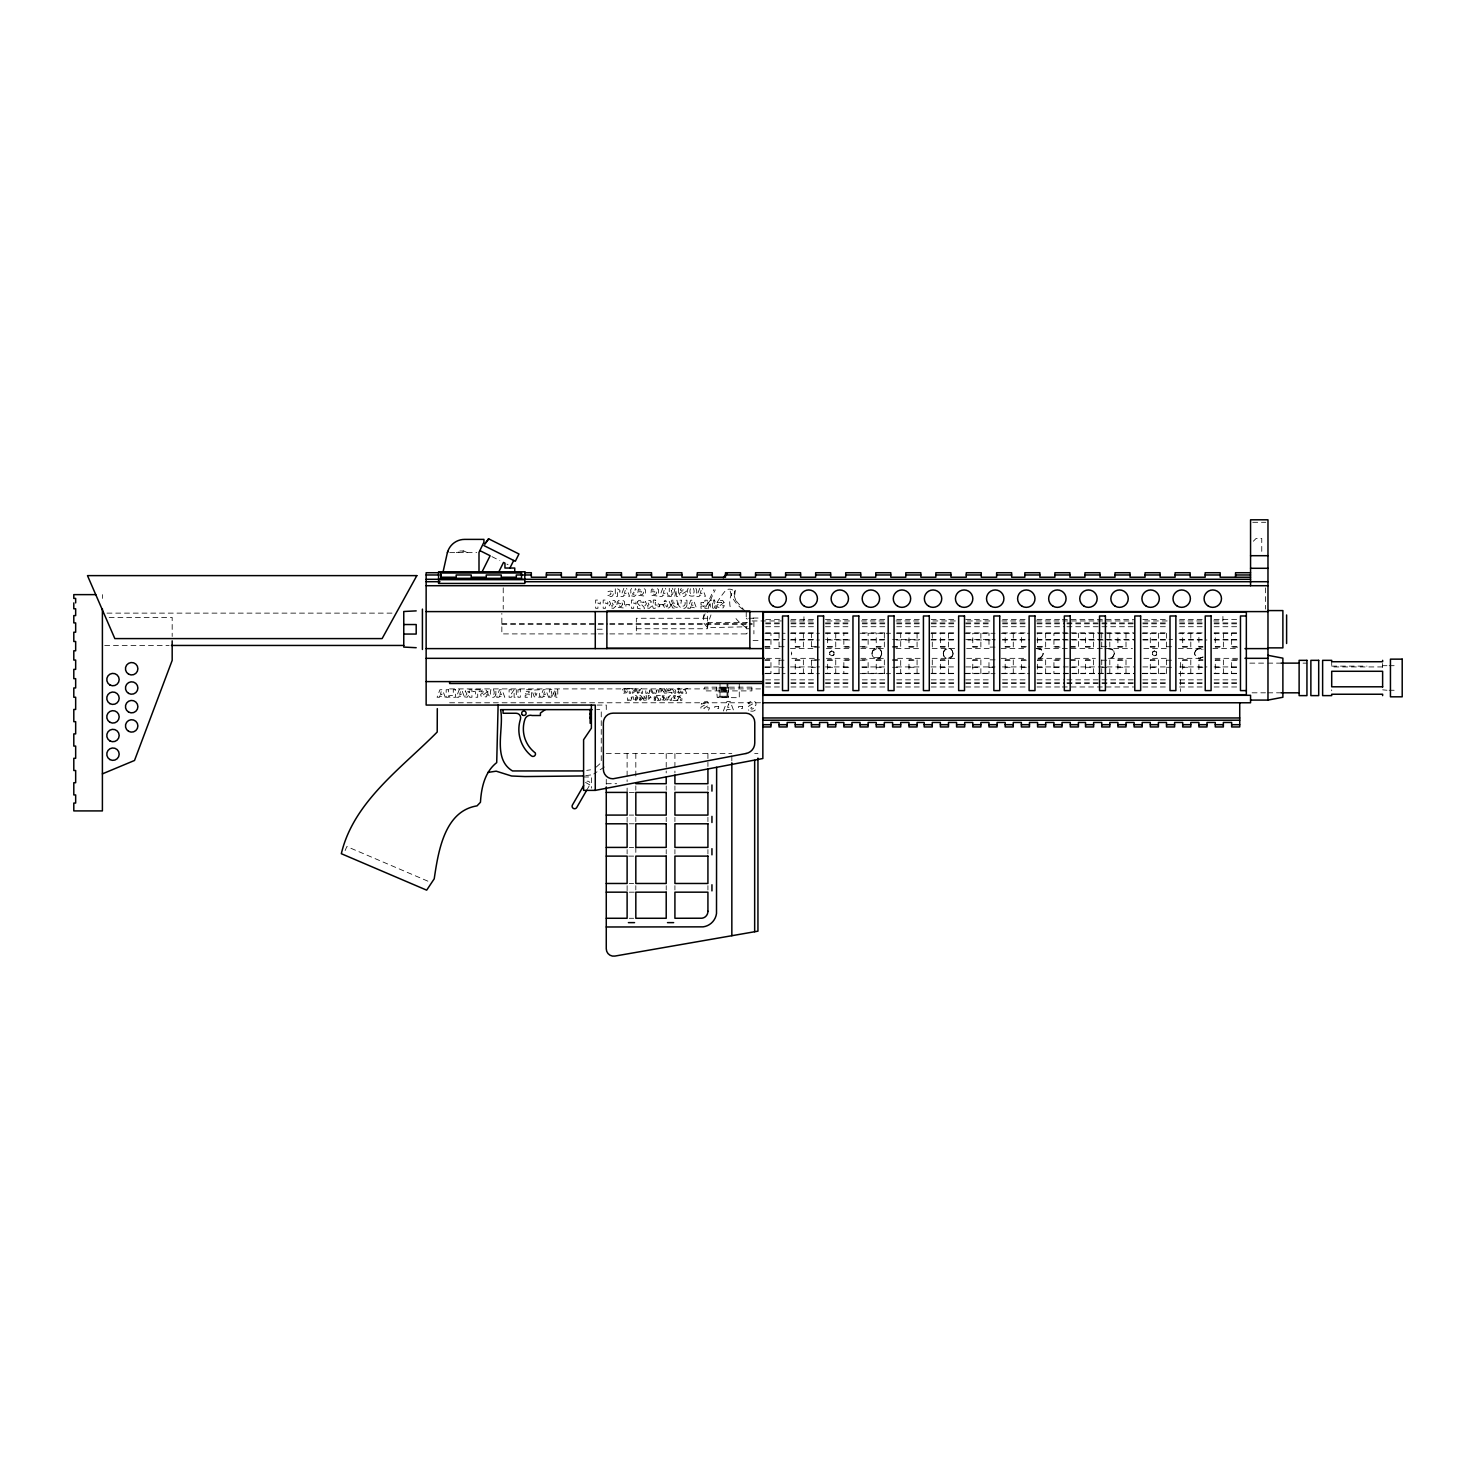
<?xml version="1.0" encoding="UTF-8"?>
<svg xmlns="http://www.w3.org/2000/svg" width="1476" height="1476" viewBox="0 0 1476 1476"><rect width="100%" height="100%" fill="white"/><g stroke="black" fill="none" stroke-linecap="round" stroke-linejoin="round"><path stroke-width="0.75" stroke-dasharray="5 3.75" d="M703.794 614.736L703.572 622.706L707.484 627.651L747.262 626.765M791.542 654.957L791.708 653.296M872.039 653.647L872.205 651.986M881.799 653.296L880.36 657.226M881.633 654.957L881.633 651.986M943.275 653.647C942.629 649.255 949.068 646.082 951.614 650.049M952.869 654.957L953.035 653.296M1042.96 654.957L1043.126 653.296M1114.362 653.296L1112.941 657.226L1108.218 658.536M1194.693 653.647L1194.859 651.986M734.79 590.935L734.199 594.016L735.435 589.404L734.458 597.005L734.052 595.492L736.192 601.599L735.546 600.252L744.55 610.584M675.085 588.297L673.812 593.204L672.558 588.297M703.166 617.964L705.122 613.795M726.487 711.008L726.967 709.421L730.325 709.421L730.786 711.008M705.989 606.747L713.941 589.533M623.85 588.297L620.806 596.378L623.425 596.378L623.831 595.031L629.606 596.378L626.58 588.297M662.742 588.297L659.698 596.378L662.318 596.378L662.724 595.031L668.499 596.378L665.455 588.297M699.735 588.297L696.69 596.378L699.31 596.378L699.716 595.031L705.491 596.378L702.447 588.297M723.388 711.008L726.985 701.432L730.214 701.432L733.812 711.008M872.205 652.337C872.685 647.023 881.154 647.023 881.633 652.337M943.441 652.337L945.71 649.255L950.599 649.255M952.869 654.606C952.334 659.901 944.05 659.92 943.441 654.606M1042.96 654.606L1040.691 658.038L1036.982 658.536M1114.196 654.606L1111.926 657.687L1108.218 658.185M1194.859 652.337L1196.132 649.698M345.126 850.563L346.842 846.541L428.022 881.227M586.618 790.38L589.791 784.881A2.491 2.491 0 0 0 587.005 781.228M872.685 651.1L876.91 648.573L881.135 651.1M881.135 655.824C879.179 660.897 871.375 658.444 872.039 653.296M952.389 655.824L948.145 658.37L944.695 656.875M1042.462 655.824L1039.51 658.185L1036.982 658.185M1195.339 651.1L1198.309 648.388L1203.032 649.698M708.517 710.233L709.587 707.834L706.764 707.668L705.085 709.292L703.775 708.295L709.015 705.085L707.521 701.635L702.355 701.949L701.211 704.126L705.454 703.056L706.432 704.015L700.989 707.133A3.044 3.044 0 0 0 701.414 709.587L702.023 710.27M1253.327 541.231L1256.094 538.463L1261.759 538.463L1261.759 554.404M639.071 588.703L637.927 590.437C640.861 588.463 646.248 591.655 642.097 594.699A2.62 2.62 0 0 1 640.879 594.625L639.994 593.444L641.673 593.444L641.673 591.765L637.817 591.765L637.817 595.215L644.145 596.009A3.284 3.284 0 0 0 645.27 595.013L645.492 590.031A3.469 3.469 0 0 0 644.403 588.832L643.905 588.537M652.244 588.703L651.1 590.437C654.034 588.463 659.421 591.655 655.252 594.699A2.62 2.62 0 0 1 654.034 594.625L653.167 593.444L654.846 593.444L654.846 591.765L650.99 591.765L650.99 595.215L657.3 596.009A3.284 3.284 0 0 0 658.444 595.013L658.665 590.031A3.469 3.469 0 0 0 657.558 588.832L657.06 588.537M746.229 633.96L747.262 633.075M467.394 552.633L463.796 550.991L456.232 552.633M596.175 767.151L601.249 762.538L601.249 709.642L596.673 709.642M604.348 767.003L593.776 773.941M1203.032 656.875L1199.582 658.37L1195.339 655.824M1203.032 657.226L1198.309 658.536L1194.859 654.606M631.617 588.481C629.274 590.529 632.318 591.876 630.086 593.813A2.694 2.694 0 0 0 630.898 595.732L634.329 596.452L636.765 594.238C634.994 596.027 629.865 593.887 634.145 592.872C629.569 587.928 638.591 591.692 635.215 588.463M829.752 652.374L831.874 651.1L833.977 652.374M833.977 654.551L831.874 655.824L829.752 654.551M1152.424 652.374L1154.527 651.1L1156.649 652.374M1156.649 654.551L1154.527 655.824L1152.424 654.551M681.285 588.481C676.617 593.5 691.451 585.861 679.68 593.112A2.565 2.565 0 0 0 680.03 595.179C685.122 599.533 689.532 591.378 682.668 594.865C680.694 592.688 690.565 591.876 685.178 588.463M879.345 657.687L874.475 657.687L872.205 654.606M1197.128 649.255L1200.837 648.739L1203.032 650.049M586.71 770.38L590.566 769.826M585.714 775.656L592.06 774.752M1036.982 648.388L1041.687 649.698L1043.126 653.647M1036.982 648.739L1040.691 649.255L1042.96 652.337M1108.218 648.388L1111.926 648.905L1114.196 652.337M1108.218 648.739L1112.941 650.049M1252.737 522.301L1265.799 522.301M459.829 550.991L463.796 550.991M449.682 552.633L476.748 552.633M106.992 613.13L392.265 613.13M109.15 617.466L172.175 617.466L172.175 636.488M753.055 618.038L760.896 618.038M707.484 618.26L636.322 618.26L636.322 633.905M746.229 611.95L746.229 618.26L753.904 618.26L753.904 633.905M765.657 619.606L779.457 619.606M790.97 619.606L816.265 619.606M825.453 619.606L850.766 619.606M862.261 619.606L885.249 619.606M896.762 619.606L919.751 619.606M931.245 619.606L956.559 619.606M965.747 619.606L991.042 619.606M1002.555 619.606L1025.543 619.606M1037.038 619.606L1060.045 619.606M1062.351 619.606L1133.642 619.606M1142.83 619.606L1168.143 619.606M1179.638 619.606L1202.626 619.606M1214.139 619.606L1237.128 619.606M752.17 620.953L781.431 620.953M790.435 620.953L815.453 620.953M826.966 620.953L849.991 620.953M861.486 620.953L884.511 620.953M896.024 620.953L921.356 620.953M932.85 620.953L955.876 620.953M967.389 620.953L990.414 620.953M1001.927 620.953L1024.934 620.953M1036.447 620.953L1133.144 620.953M1144.656 620.953L1167.664 620.953M1179.176 620.953L1202.202 620.953M1213.715 620.953L1222.921 620.953L1222.921 613.407M707.484 622.466L749.402 622.466M765.657 622.946L779.457 622.946M790.97 622.946L816.265 622.946M825.453 622.946L850.766 622.946M862.261 622.946L885.249 622.946M896.762 622.946L919.751 622.946M931.245 622.946L956.559 622.946M965.747 622.946L991.042 622.946M1002.555 622.946L1025.543 622.946M1037.038 622.946L1064.639 622.946M1066.945 622.946L1133.642 622.946M1142.83 622.946L1168.143 622.946M1179.638 622.946L1202.626 622.946M1214.139 622.946L1237.128 622.946M501.84 623.389L595.99 623.389M598.297 623.389L607.485 623.389M609.773 623.389L752.17 623.389M765.657 623.813L779.457 623.813M790.97 623.813L816.265 623.813M825.453 623.813L850.766 623.813M862.261 623.813L885.249 623.813M896.762 623.813L919.751 623.813M931.245 623.813L956.559 623.813M965.747 623.813L991.042 623.813M1002.555 623.813L1025.543 623.813M1037.038 623.813L1064.639 623.813M1066.945 623.813L1133.642 623.813M1142.83 623.813L1168.143 623.813M1179.638 623.813L1202.626 623.813M1214.139 623.813L1237.128 623.813M501.84 624.366L595.99 624.366M598.297 624.366L607.485 624.366M609.773 624.366L752.17 624.366M765.657 626.728L779.457 626.728M790.97 626.728L816.265 626.728M825.453 626.728L850.766 626.728M862.261 626.728L885.249 626.728M896.762 626.728L919.751 626.728M931.245 626.728L956.559 626.728M965.747 626.728L991.042 626.728M1002.555 626.728L1025.543 626.728M1037.038 626.728L1064.639 626.728M1066.945 626.728L1133.642 626.728M1142.83 626.728L1168.143 626.728M1179.638 626.728L1202.626 626.728M1214.139 626.728L1237.128 626.728M636.322 628.758L707.484 628.758L707.484 611.95M749.494 628.758L746.229 628.758L746.229 622.466M597.208 629.219L603.001 629.219M765.657 632.909L779.457 632.909M790.97 632.909L816.265 632.909M825.453 632.909L850.766 632.909M862.261 632.909L885.249 632.909M896.762 632.909L919.751 632.909M931.245 632.909L956.559 632.909M965.747 632.909L991.042 632.909M1002.555 632.909L1025.543 632.909M1037.038 632.909L1060.045 632.909M1062.351 632.909L1133.642 632.909M1142.83 632.909L1168.143 632.909M1179.638 632.909L1202.626 632.909M1214.139 632.909L1237.128 632.909M764.882 633.259L785.121 633.259M790.509 633.259L819.549 633.259M825.453 633.259L850.766 633.259M860.047 633.259L890.545 633.259M896.467 633.259L920.637 633.259M931.024 633.259L956.577 633.259M964.677 633.259L995.045 633.259M1001.115 633.259L1029.473 633.259M1037.001 633.259L1134.103 633.259M1142.203 633.259L1168.328 633.259M1178.641 633.259L1202.94 633.259M1214.139 633.259L1239.729 633.259M595.99 633.905L501.84 633.905L501.84 613.407M598.297 633.905L607.485 633.905M609.773 633.905L747.576 633.905M764.882 639.643L785.121 639.643M790.97 639.643L816.265 639.643M825.453 639.643L850.766 639.643M862.058 639.643L885.249 639.643M892.611 639.643L919.751 639.643M931.245 639.643L956.559 639.643M965.747 639.643L995.045 639.643M1002.555 639.643L1029.473 639.643M1037.038 639.643L1060.045 639.643M1062.351 639.643L1133.642 639.643M1142.83 639.643L1172.571 639.643M1179.638 639.643L1202.94 639.643M1214.139 639.643L1237.718 639.643M764.882 639.994L781.284 639.994M790.509 639.994L819.549 639.994M827.353 639.994L850.397 639.994M861.91 639.994L884.954 639.994M896.467 639.994L919.511 639.994M931.024 639.994L956.374 639.994M967.887 639.994L995.045 639.994M1002.444 639.994L1029.473 639.994M1037.001 639.994L1133.771 639.994M1142.977 639.994L1168.328 639.994M1179.841 639.994L1206.999 639.994M1214.397 639.994L1239.729 639.994M753.055 640.418L760.896 640.418M104.704 645.455L169.113 645.455M764.882 646.728L770.952 646.728M779.051 646.728L785.121 646.728M795.25 646.728L803.35 646.728M811.449 646.728L819.549 646.728M827.649 646.728L835.748 646.728M843.848 646.728L849.918 646.728M860.047 646.728L868.128 646.728M876.227 646.728L884.327 646.728M892.611 646.728L900.711 646.728M908.976 646.728L917.076 646.728M940.378 646.728L948.478 646.728M972.776 646.728L980.876 646.728M1005.174 646.728L1013.274 646.728M1021.374 646.728L1029.473 646.728M1037.573 646.728L1045.672 646.728M1053.938 646.728L1060.008 646.728M1070.303 646.728L1078.402 646.728M1085.524 646.728L1093.624 646.728M1101.723 646.728L1107.793 646.728M1117.904 646.728L1126.003 646.728M1150.302 646.728L1158.402 646.728M1166.501 646.728L1172.571 646.728M1182.7 646.728L1190.8 646.728M1198.899 646.728L1202.94 646.728M1215.265 646.728L1223.364 646.728M1231.648 646.728L1237.718 646.728M764.882 647.097L770.952 647.097L770.952 633.259M819.549 647.097L811.449 647.097L811.449 633.259M849.918 647.097L843.848 647.097L843.848 633.259M862.058 647.097L868.128 647.097L868.128 633.259M892.611 647.097L900.711 647.097L900.711 633.259M995.045 647.097L988.975 647.097L988.975 633.259M1025.414 647.097L1021.374 647.097L1021.374 633.259M1060.008 647.097L1053.938 647.097L1053.938 633.259M1070.303 647.097L1078.402 647.097L1078.402 633.259M1202.94 647.097L1198.899 647.097L1198.899 633.259M1237.718 647.097L1231.648 647.097L1231.648 633.259M765.158 648.61L781.228 648.61M790.416 648.61L815.656 648.61M826.357 648.61L851.652 648.61M860.859 648.61L886.154 648.61M896.024 648.61L921.282 648.61M932.168 648.61L955.71 648.61M966.669 648.61L990.156 648.61M1001.171 648.61L1026.89 648.61M1036.078 648.61L1102.664 648.61M1104.952 648.61L1132.516 648.61M1143.771 648.61L1166.944 648.61M1178.272 648.61L1203.678 648.61M1212.866 648.61L1238.124 648.61M766.561 658.333L780.361 658.333M791.856 658.333L814.863 658.333M826.357 658.333L851.652 658.333M860.859 658.333L886.154 658.333M897.666 658.333L920.655 658.333M932.168 658.333L955.157 658.333M966.669 658.333L989.658 658.333M1001.171 658.333L1026.466 658.333M1037.96 658.333L1072.462 658.333M1074.768 658.333L1095.469 658.333M1109.269 658.333L1132.258 658.333M1143.771 658.333L1166.76 658.333M1178.272 658.333L1203.567 658.333M1215.062 658.333L1238.069 658.333M764.882 659.846L770.952 659.846L770.952 673.665M819.549 659.846L811.449 659.846L811.449 673.665M849.918 659.846L843.848 659.846L843.848 673.665M862.058 659.846L868.128 659.846L868.128 673.665M892.611 659.846L900.711 659.846L900.711 673.665M995.045 659.846L988.975 659.846L988.975 673.665M1025.414 659.846L1021.374 659.846L1021.374 673.665M1060.008 659.846L1053.938 659.846L1053.938 673.665M1070.303 659.846L1078.402 659.846L1078.402 673.665M1202.94 659.846L1198.899 659.846L1198.899 673.665M1237.718 659.846L1231.648 659.846L1231.648 673.665M764.882 660.196L770.952 660.196M779.051 660.196L785.121 660.196M795.25 660.196L803.35 660.196M811.449 660.196L819.549 660.196M827.649 660.196L835.748 660.196M843.848 660.196L849.918 660.196M860.047 660.196L868.128 660.196M876.227 660.196L884.327 660.196M892.611 660.196L900.711 660.196M908.976 660.196L917.076 660.196M940.378 660.196L948.478 660.196M972.776 660.196L980.876 660.196M1005.174 660.196L1013.274 660.196M1021.374 660.196L1029.473 660.196M1037.573 660.196L1045.672 660.196M1053.938 660.196L1060.008 660.196M1070.303 660.196L1078.402 660.196M1085.524 660.196L1093.624 660.196M1101.723 660.196L1107.793 660.196M1117.904 660.196L1126.003 660.196M1150.302 660.196L1158.402 660.196M1166.501 660.196L1172.571 660.196M1182.7 660.196L1190.8 660.196M1198.899 660.196L1202.94 660.196M1215.265 660.196L1223.364 660.196M1231.648 660.196L1237.718 660.196M1249.821 663.13L1265.504 663.13M1267.755 663.13L1281.186 663.13M1303.031 663.13L1306.943 663.13M1382.625 665.694L1386.979 665.694M1389.137 665.694L1397.846 665.694M1331.703 666.119L1366.96 666.119M764.882 666.931L781.284 666.931M790.509 666.931L819.549 666.931M825.453 666.931L850.766 666.931M861.91 666.931L885.249 666.931M896.467 666.931L919.751 666.931M931.024 666.931L956.559 666.931M965.747 666.931L995.045 666.931M1002.444 666.931L1029.473 666.931M1037.001 666.931L1133.771 666.931M1142.83 666.931L1168.328 666.931M1179.638 666.931L1206.999 666.931M1214.139 666.931L1239.729 666.931M1382.625 666.931L1331.703 666.931L1331.703 661.728M764.882 667.281L770.952 667.281M779.051 667.281L785.121 667.281M795.25 667.281L803.35 667.281M811.449 667.281L815.49 667.281M827.649 667.281L835.748 667.281M843.848 667.281L849.918 667.281M862.058 667.281L868.128 667.281M876.227 667.281L884.327 667.281M892.611 667.281L900.711 667.281M908.976 667.281L917.076 667.281M940.378 667.281L948.478 667.281M972.776 667.281L980.876 667.281M988.975 667.281L995.045 667.281M1005.174 667.281L1013.274 667.281M1021.374 667.281L1029.473 667.281M1037.573 667.281L1045.672 667.281M1053.938 667.281L1060.008 667.281M1070.303 667.281L1078.402 667.281M1085.524 667.281L1093.624 667.281M1101.723 667.281L1107.793 667.281M1117.904 667.281L1126.003 667.281M1150.302 667.281L1158.402 667.281M1166.501 667.281L1172.571 667.281M1182.7 667.281L1190.8 667.281M1198.899 667.281L1202.94 667.281M1215.265 667.281L1223.364 667.281M1231.648 667.281L1237.718 667.281M765.657 673.314L779.457 673.314M790.97 673.314L816.265 673.314M825.453 673.314L850.766 673.314M862.261 673.314L885.249 673.314M896.762 673.314L919.751 673.314M931.245 673.314L956.559 673.314M965.747 673.314L991.042 673.314M1002.555 673.314L1025.543 673.314M1037.038 673.314L1133.642 673.314M1142.83 673.314L1168.143 673.314M1179.638 673.314L1202.626 673.314M1214.139 673.314L1237.128 673.314M764.882 673.665L785.121 673.665M790.509 673.665L819.549 673.665M825.453 673.665L850.766 673.665M860.047 673.665L890.545 673.665M896.467 673.665L920.637 673.665M931.024 673.665L956.577 673.665M964.677 673.665L995.045 673.665M1001.115 673.665L1029.473 673.665M1037.001 673.665L1134.103 673.665M1142.203 673.665L1168.328 673.665M1178.641 673.665L1202.94 673.665M1214.139 673.665L1239.729 673.665M765.657 679.846L779.457 679.846M790.97 679.846L816.265 679.846M825.453 679.846L850.766 679.846M862.261 679.846L885.249 679.846M896.762 679.846L919.751 679.846M931.245 679.846L956.559 679.846M965.747 679.846L991.042 679.846M1002.555 679.846L1025.543 679.846M1037.038 679.846L1064.639 679.846M1066.945 679.846L1133.642 679.846M1142.83 679.846L1168.143 679.846M1179.638 679.846L1202.626 679.846M1214.139 679.846L1237.128 679.846M765.657 682.779L779.457 682.779M790.97 682.779L816.265 682.779M825.453 682.779L850.766 682.779M862.261 682.779L885.249 682.779M896.762 682.779L919.751 682.779M931.245 682.779L956.559 682.779M965.747 682.779L991.042 682.779M1002.555 682.779L1025.543 682.779M1037.038 682.779L1064.639 682.779M1066.945 682.779L1133.642 682.779M1142.83 682.779L1168.143 682.779M1179.638 682.779L1202.626 682.779M1214.139 682.779L1237.128 682.779M765.657 683.628L779.457 683.628M790.97 683.628L816.265 683.628M825.453 683.628L850.766 683.628M862.261 683.628L885.249 683.628M896.762 683.628L919.751 683.628M931.245 683.628L956.559 683.628M965.747 683.628L991.042 683.628M1002.555 683.628L1025.543 683.628M1037.038 683.628L1064.639 683.628M1066.945 683.628L1133.642 683.628M1142.83 683.628L1168.143 683.628M1179.638 683.628L1202.626 683.628M1214.139 683.628L1237.128 683.628M765.657 686.967L779.457 686.967M790.97 686.967L816.265 686.967M825.453 686.967L850.766 686.967M862.261 686.967L885.249 686.967M896.762 686.967L919.751 686.967M931.245 686.967L956.559 686.967M965.747 686.967L991.042 686.967M1002.555 686.967L1025.543 686.967M1037.038 686.967L1060.045 686.967M1062.351 686.967L1133.642 686.967M1142.83 686.967L1168.143 686.967M1179.638 686.967L1202.626 686.967M1214.139 686.967L1237.128 686.967M449.608 688.905L760.546 688.905M1386.979 690.251L1382.625 689.845M1389.137 690.251L1397.846 690.251M1252.072 692.816L1265.504 692.816M1267.755 692.816L1281.186 692.816M449.608 702.779L760.546 702.779M597.06 705.067L606.267 705.067L606.267 711.801M606.267 753.553L731.838 753.553M754.66 753.553L757.944 753.553M583.592 776.985L591.544 776.985L591.544 788.147M606.267 783.701L616.691 783.701M629.293 792.409L635.824 792.409L635.824 785.878M629.293 815.084L633.647 815.084M629.293 823.793L635.824 823.793M629.293 847.409L633.647 847.409M633.647 856.117L627.115 856.117L627.115 849.586M629.293 883.478L633.647 883.478M629.293 892.168L635.824 892.168L635.824 885.637M629.293 918.275L633.647 918.275M750.675 711.063C757.151 712.41 757.077 705.067 751.893 709.292C747.686 706.986 756.727 707.391 756.026 704.07C755.638 697.318 742.76 704.79 750.989 703.72C756.653 702.76 748.756 705.233 747.797 707.133A3.044 3.044 0 0 0 748.221 709.587L748.83 710.27M491.895 556.618L499.829 560.585M506.895 564.109L508.058 564.699M585.492 782.391L589.791 784.881M746.229 618.26L747.262 619.127M617.577 588.85L619.92 590.326L619.92 592.153L617.558 590.99L617.558 596.378L615.289 596.378L615.289 588.149M951.614 649.698L952.869 652.337M1113.716 650.75L1114.362 653.647M952.389 650.75L953.035 653.647M943.92 656.174L943.275 653.296M1194.693 653.296L1194.859 654.957M791.542 651.986L791.708 653.647M1382.625 663.462L1382.625 667.337M1331.703 689.845L1331.703 690.805M1265.486 587.835L1265.486 609.108M1223.364 633.259L1223.364 647.097L1215.265 647.097L1215.265 633.259M1223.364 673.665L1223.364 659.846L1215.265 659.846L1215.265 673.665M1190.8 633.259L1190.8 647.097L1182.7 647.097L1182.7 633.259M1190.8 673.665L1190.8 659.846L1182.7 659.846L1182.7 673.665M1180.449 662.429L1180.449 691.432M1166.501 633.259L1166.501 647.097M1166.501 659.846L1166.501 673.665M1158.402 633.259L1158.402 647.097L1150.302 647.097L1150.302 633.259M1158.402 673.665L1158.402 659.846L1150.302 659.846L1150.302 673.665M1126.003 633.259L1126.003 647.097L1117.904 647.097L1117.904 633.259M1126.003 673.665L1126.003 659.846L1117.904 659.846L1117.904 673.665M1109.804 633.259L1109.804 647.097M1109.804 659.846L1109.804 673.665M1101.723 633.259L1101.723 647.097M1101.723 659.846L1101.723 673.665M1093.624 633.259L1093.624 647.097L1085.524 647.097L1085.524 633.259M1093.624 673.665L1093.624 659.846L1085.524 659.846L1085.524 673.665M1045.672 633.259L1045.672 647.097L1037.573 647.097L1037.573 633.259M1045.672 673.665L1045.672 659.846L1037.573 659.846L1037.573 673.665M1013.274 633.259L1013.274 647.097L1005.174 647.097L1005.174 633.259M1013.274 673.665L1013.274 659.846L1005.174 659.846L1005.174 673.665M980.876 633.259L980.876 647.097L972.776 647.097L972.776 633.259M980.876 673.665L980.876 659.846L972.776 659.846L972.776 673.665M948.478 633.259L948.478 647.097L940.378 647.097L940.378 633.259M948.478 673.665L948.478 659.846L940.378 659.846L940.378 673.665M932.279 633.259L932.279 647.097M932.279 659.846L932.279 673.665M917.076 633.259L917.076 647.097L908.976 647.097L908.976 633.259M917.076 673.665L917.076 659.846L908.976 659.846L908.976 673.665M884.327 633.259L884.327 647.097L876.227 647.097L876.227 633.259M884.327 673.665L884.327 659.846L876.227 659.846L876.227 673.665M835.748 633.259L835.748 647.097L827.649 647.097L827.649 633.259M835.748 673.665L835.748 659.846L827.649 659.846L827.649 673.665M803.94 616.747L803.94 620.953M803.35 633.259L803.35 647.097L795.25 647.097L795.25 633.259M803.35 673.665L803.35 659.846L795.25 659.846L795.25 673.665M779.051 633.259L779.051 647.097M779.051 659.846L779.051 673.665M739.273 683.203L739.273 697.705L717.281 697.558L716.266 687.207M731.838 755.86L731.838 762.778M728.59 687.355L728.59 697.705M727.908 683.203L727.908 697.705M727.041 683.203L727.041 697.705M726.155 687.355L726.155 697.705M725.288 687.355L725.288 697.705M724.402 687.355L724.402 697.705M723.517 687.355L723.517 697.705M722.65 687.355L722.65 697.705M721.764 687.355L721.764 697.705M720.878 687.355L720.878 697.705M720.011 683.203L720.011 697.705M719.126 687.355L719.126 697.705M707.926 753.553L707.926 766.468M707.926 785.878L707.926 790.232M707.926 817.261L707.926 821.615M707.926 849.586L707.926 853.94M707.926 885.637L707.926 889.991M695.897 588.297C700.786 598.795 683.277 598.776 688.148 588.297M693.406 588.297C696.764 596.212 687.281 596.212 690.639 588.297M678.37 588.297L678.37 596.378L676.322 596.378L676.322 590.215L674.753 596.378L672.908 596.378L671.322 590.215L671.322 596.378L669.274 596.378L669.274 588.297M674.919 753.553L674.919 772.926M674.919 785.878L674.919 790.232M674.919 817.261L674.919 821.615M674.919 849.586L674.919 853.94M674.919 885.637L674.919 889.991M666.211 753.553L666.211 772.926M666.211 785.878L666.211 790.232M666.211 817.261L666.211 821.615M666.211 849.586L666.211 853.94M666.211 885.637L666.211 889.991M635.824 753.553L635.824 779.383M635.824 817.261L635.824 821.615M635.824 847.409L635.824 853.94M627.115 753.553L627.115 781.542M627.115 788.055L627.115 792.409M627.115 817.261L627.115 823.793M627.115 885.637L627.115 892.168M606.267 779.383L606.267 784.273M503.224 587.835L503.224 609.108M102.397 594.625L102.397 598.426M746.229 627.651A75.276 40.184 0 0 1 734.255 616.267M730.14 606.691A75.276 40.184 0 0 1 733.203 590.474A4.151 2.214 0 0 0 729.421 589.164A4.151 2.214 0 0 0 725.639 590.474A220.791 117.84 0 0 0 713.701 608.665M707.484 627.651A220.791 117.84 0 0 1 710.971 614.938M708.111 608.758A220.791 117.84 0 0 1 715.288 589.865M742.594 609.311A75.276 40.184 0 0 1 730.14 590.99M535.087 692.964C536.305 700.528 538.389 687.484 535.087 692.964M637.909 697.927C633.647 706.395 633.61 689.495 637.909 697.927M642.374 697.927C638.112 706.395 638.075 689.495 642.374 697.927M622.651 604.219L621.193 606.618A2.62 2.62 0 0 1 619.975 606.544L619.108 605.363L620.787 605.363L620.787 603.684L616.931 603.684L616.931 607.134L623.241 607.946A3.284 3.284 0 0 0 624.385 606.931L624.606 601.95A3.469 3.469 0 0 0 623.499 600.75L618.795 600.308L617.023 602.356L621.599 601.987L622.651 604.219M625.769 690.897C623.61 695.454 623.61 686.322 625.769 690.897M627.245 690.897L627.171 691.654A2.214 2.214 0 0 1 626.544 692.779L623.665 693.203A2.066 2.066 0 0 1 623.13 692.908A2.03 2.03 0 0 1 622.448 691.949C620.713 688.259 627.448 686.912 627.245 690.897M635.363 697.17C635.381 703.443 637.853 694.44 635.363 697.17M639.828 697.17C639.828 703.406 642.355 694.476 639.828 697.17M664.624 697.927L663.278 699.366L663.517 697.613L661.23 697.613L661.23 699.661L664.698 700.27A1.956 1.956 0 0 0 665.658 699.532L665.787 696.58A2.066 2.066 0 0 0 665.141 695.879C659.551 695.786 663.075 695.786 664.624 697.927M627.448 697.834L627.429 700.344L628.758 700.344L629.182 697.834L629.698 700.344L631.027 700.344L631.451 697.834L631.986 700.344L633.315 700.344L633.315 696.875L627.448 697.834M645.787 690.768L645.768 693.277L647.097 693.277L647.521 690.768L648.056 693.277L649.385 693.277L649.809 690.768L650.326 693.277L651.654 693.277L651.654 689.809L645.787 690.768M652.484 690.768L652.466 693.277L653.794 693.277L654.219 690.768L654.735 693.277L656.064 693.277L656.488 690.768L657.005 693.277L658.351 693.277L658.351 689.809L652.484 690.768M532.762 692.724L534.257 696.838L539.644 697.262L539.644 689.735L534.533 690.012L532.762 692.724M613.296 593.832L612.78 595.566A2.509 2.509 0 0 1 611.433 596.47L608.518 596.378A2.472 2.472 0 0 1 607.263 595.179C608.389 596.618 613.942 592.688 609.219 592.798C603.37 592.559 614.09 588.518 613.296 593.832M670.362 604.293C671.654 610.344 660.713 608.905 664.458 603.666C669.993 603.02 667.041 601.212 664.108 601.433A2.362 2.362 0 0 1 665.362 600.289L668.942 600.64L670.362 604.293M680.768 690.916C680.934 696.395 673.443 690.473 678.942 690.196C676.395 689.218 678.942 685.768 680.768 690.916M642.927 698.332L643.794 700.196L646.248 700.067L646.875 699.107L644.237 698.775L646.709 698.13L646.285 695.565L643.13 695.565L645.381 697.336L642.927 698.332M663.499 691.285L664.366 693.13L666.82 693L667.466 692.041L664.809 691.709L667.281 691.063L666.857 688.499L663.702 688.499L665.953 690.27L663.499 691.285M671.322 604.902L672.779 608.057L676.488 608.094A2.675 2.675 0 0 0 677.595 607.153C675.75 608.26 669.55 603.629 677.705 604.551L677.004 600.215L671.672 600.215L671.672 602.005L675.27 602.005L675.473 603.223L672.908 603.038L671.322 604.902M495.881 694.218C494.977 700.952 484.552 695.731 488.667 689.735L490.991 689.735C487.873 697.115 496.692 697.115 493.556 689.735L495.881 689.735L495.881 694.218M686.949 605.031C685.971 612.263 674.753 606.636 679.2 600.215L681.691 600.215C678.333 608.149 687.798 608.13 684.458 600.215L686.949 600.215L686.949 605.031M487.265 691.801L482.966 695.141L487.541 694.772L486.268 696.967L481.121 696.137A2.398 2.398 0 0 1 480.789 694.218L485.069 691.764L480.955 691.857L482.283 689.919L485.918 689.901L487.265 691.801M724.07 602.448L719.476 606.009L724.384 605.621L723 607.983L717.484 607.097A2.565 2.565 0 0 1 717.133 605.031L721.727 602.393L717.318 602.485L718.738 600.4L722.631 600.4L724.07 602.448M609.643 601.728L610.75 603.832L609.201 605.732A2.694 2.694 0 0 0 610.012 607.651L613.444 608.37L615.861 606.156C614.108 607.964 608.979 605.806 613.26 604.809L611.876 601.95L615.75 602.171L614.736 600.621L611.23 600.215L609.643 601.728M645.399 601.728L646.506 603.832L644.938 605.732A2.694 2.694 0 0 0 645.768 607.651L649.2 608.37L651.617 606.156C649.864 607.964 644.735 605.806 649.016 604.809L647.632 601.95L651.506 602.171L650.492 600.621L646.986 600.215L645.399 601.728M665.916 605.086C666.377 610.455 669.735 602.226 665.916 605.086M678.13 691.377L679.181 692.318L678.13 691.377M465.217 691.155L466.951 693.941L464.534 697.262L461.711 689.735L459.184 689.735L456.342 697.262L458.778 697.262L459.165 696.026L467.154 697.262L469.386 694.2L469.589 697.262L471.933 697.262L471.933 689.735L466.398 689.919L465.217 691.155M677.613 696.469L678.72 698.24L677.17 700.344L675.381 695.565L673.776 695.565L671.967 700.344L678.849 700.344L680.27 698.406L680.399 700.344L681.875 700.344L681.875 695.565L677.613 696.469M637.614 601.765C636.562 605.086 644.846 607.3 637.447 606.47L637.447 608.296C655.768 612.54 630.492 598.702 644.034 602.651L643.831 601.802A2.251 2.251 0 0 0 642.54 600.363L638.923 600.345L637.614 601.765M672.521 689.421L674.514 692.189L672.429 692.189L672.429 693.277C679.993 695.547 672.558 684.44 672.521 689.421M467.523 691.69L469.589 692.779L469.589 691.248L467.523 691.69M679.089 696.801L680.399 697.502L679.2 696.654M555.88 691.524L554.423 697.262L552.707 697.262L551.231 691.524L551.231 697.262L549.33 697.262L549.33 689.735L552.375 689.735L553.555 694.31L554.736 689.735L557.78 689.735L557.78 697.262L555.88 697.262L555.88 691.524M439.885 696.026L439.516 697.262L437.081 697.262L439.903 689.735L442.431 689.735L445.272 697.262L439.885 696.026M499.441 696.026L499.054 697.262L496.619 697.262L499.46 689.735L501.988 689.735L504.81 697.262L499.441 696.026M543.223 696.026L542.854 697.262L540.419 697.262L543.242 689.735L545.769 689.735L548.592 697.262L543.223 696.026M634.145 692.484L632.355 693.277L634.163 688.499L635.769 688.499L637.577 693.277L634.145 692.484M690.768 606.968L690.362 608.296L687.742 608.296L690.768 600.215L693.499 600.215L696.543 608.296L690.768 606.968M441.195 691.69L440.365 694.384L442.025 694.384L441.195 691.69M460.475 691.69L459.645 694.384L461.287 694.384L460.475 691.69M500.751 691.69L499.921 694.384L501.563 694.384L500.751 691.69M544.533 691.69L543.703 694.384L545.364 694.384L544.533 691.69M625.252 590.382L624.348 593.297L626.119 593.297L625.252 590.382M664.126 590.382L663.241 593.297L665.012 593.297L664.126 590.382M634.994 689.735L634.459 691.451L635.51 691.451L634.994 689.735M692.17 602.3L691.285 605.215L693.056 605.215L692.17 602.3M701.118 590.382L700.233 593.297L702.004 593.297L701.118 590.382M674.587 696.801L674.071 698.517L675.122 698.517L674.587 696.801M728.627 703.904L727.576 707.355L729.679 707.355L728.627 703.904M670.455 689.809L669.901 690.786L667.798 689.809L668.979 691.469L667.705 693.277L669.901 692.17L672.097 693.277L670.842 691.469L672.023 689.809L670.455 689.809M514.128 689.735L511.305 693.904L511.305 689.735L509.109 689.735L509.109 697.262L511.305 697.262L514.109 693.13L514.109 697.262L516.305 697.262L516.305 689.735L514.128 689.735M641.267 688.499L639.477 691.137L639.477 688.499L638.075 688.499L638.075 693.277L641.267 690.657L641.267 693.277L642.65 693.277L642.65 688.499L641.267 688.499M710.307 600.215L707.262 604.68L707.262 600.215L704.919 600.215L704.919 608.296L707.262 608.296L710.288 603.85L710.288 608.296L712.631 608.296L712.631 600.215L710.307 600.215M670.104 695.565L668.314 698.203L668.314 695.565L666.912 695.565L666.912 700.344L670.104 697.724L670.104 700.344L671.488 700.344L671.488 695.565L670.104 695.565M831.874 650.75L829.752 652.023L829.752 654.92L831.874 656.174L833.977 654.92L833.977 652.023L831.874 650.75M1154.527 650.75L1152.424 652.023L1152.424 654.92L1154.527 656.174L1156.649 654.92L1156.649 652.023L1154.527 650.75M597.522 600.068L595.658 600.068L595.658 608.296L597.928 608.296L597.928 602.909L600.289 604.09L600.289 602.245L597.522 600.068M605.049 600.068L603.186 600.068L603.186 608.296L605.455 608.296L605.455 602.909L607.817 604.09L607.817 602.245L605.049 600.068M633.259 600.068L631.414 600.068L631.414 608.296L633.684 608.296L633.684 602.909L636.045 604.09L636.045 602.245L633.259 600.068M655.233 600.068L653.278 600.068L653.278 605.049L652.263 605.049L653.278 608.296L655.233 608.296L655.233 606.784L659.311 606.784L659.311 604.939L655.233 600.068M714.587 600.068L713.443 600.068L715.473 608.426L716.616 608.426L714.587 600.068M703.388 602.448L700.989 602.448L700.989 604.68L703.388 604.68L703.388 602.448M629.182 604.477L625.916 604.477L625.916 606.212L629.182 606.212L629.182 604.477M663.056 604.477L659.79 604.477L659.79 606.212L663.056 606.212L663.056 604.477M657.392 605.049L655.233 605.049L655.233 602.503L657.392 605.049M703.388 606.046L700.989 606.046L700.989 608.296L703.388 608.296L703.388 606.046M751.893 687.152L704.661 687.152L704.661 690.897L751.893 690.897L751.893 687.152M632.226 688.499L627.724 688.499L627.724 689.679L629.237 689.679L629.237 693.277L630.713 693.277L630.713 689.679L632.226 689.679L632.226 688.499M661.027 688.406L659.92 688.406L659.92 693.277L661.266 693.277L661.266 690.085L662.669 690.786L662.06 689.458A2.159 2.159 0 0 1 661.027 688.406M687.447 688.499L683.572 689.384A4.871 4.871 0 0 1 684.772 691.063L685.307 693.277L686.635 693.277L685.085 689.624L687.447 689.624L687.447 688.499M448.501 689.735L446.176 689.735L446.176 697.262L448.501 697.262L448.501 689.735M455.604 689.735L453.28 689.735L453.28 695.399L449.663 695.399L449.663 697.262L455.604 697.262L455.604 689.735M480.069 689.735L473.003 689.735L473.003 691.598L475.383 691.598L475.383 697.262L477.707 697.262L477.707 691.598L480.069 691.598L480.069 689.735M520.308 689.735L517.984 689.735L517.984 697.262L520.308 697.262L520.308 689.735M531.508 689.735L525.271 689.735L525.271 691.34L529.183 691.34L529.183 692.539L525.567 692.539L525.567 694.071L529.183 694.071L529.183 695.547L525.161 695.547L525.161 697.262L531.508 697.262L531.508 689.735M682.871 691.949L681.451 691.949L681.451 693.277L682.871 693.277L682.871 691.949M649.366 695.473L648.278 695.473L648.278 700.344L649.625 700.344L649.625 697.152L651.027 697.853L650.418 696.524A2.159 2.159 0 0 1 649.366 695.473M660.362 695.565L656.396 695.565L656.396 696.58L658.886 696.58L656.58 697.336L658.886 699.255L656.322 699.255L656.322 700.344L660.362 700.344L660.362 695.565M655.621 696.875L654.2 696.875L654.2 698.203L655.621 698.203L655.621 696.875M655.621 699.015L654.2 699.015L654.2 700.344L655.621 700.344L655.621 699.015M718.664 706.487L714.808 706.487L714.808 708.535L718.664 708.535L718.664 706.487M742.446 706.487L738.572 706.487L738.572 708.535L742.446 708.535L742.446 706.487"/><path stroke-width="1.5" d="M763.369 687.281L763.369 673.314M443.095 571.784L447.228 553.315A17.841 17.841 0 0 1 464.626 539.386L483.925 539.386L483.925 542.209L478.999 552.393L478.999 571.784M447.431 552.633L447.781 551.397M482.099 571.784L490.124 555.732L479.866 550.603M498.851 571.784L503.519 562.43L504.958 563.149L504.958 568.039L514.755 568.039L514.755 571.784M509.903 568.039L513.703 560.456M488.611 538.795L484.681 544.127L486.49 541.895A6.421 2.435 -63.4 0 0 488.556 538.777L518.962 553.98L515.327 561.267L483.944 545.585M583.592 785.693L572.43 805.01A2.491 2.491 0 0 0 573.352 808.405A2.491 2.491 0 0 0 576.747 807.483L586.618 790.38M545.179 709.642L540.4 713.056L540.4 715.509L532.246 715.509A5.83 5.83 0 0 0 524.958 719.181A30.184 30.184 0 0 0 535.327 752.963A2.528 2.528 0 0 1 531.434 755.933A34.003 34.003 0 0 1 520.456 719.181A4.539 4.539 0 0 0 516.12 713.259L503.058 713.259L503.058 709.642M102.397 773.867L134.519 760.472L172.175 660.399L172.175 640.842M487.855 772.428L496.194 771.173L511.6 776.007L525.013 776.56L583.592 775.952M591.378 705.067L591.378 728.203L583.592 739.734L583.592 790.38L595.271 790.38L762.852 758.516L762.852 681.598L426.14 681.598M1250.559 700.085L1267.976 700.085L1282.884 697.262L1282.884 658.167L1267.976 655.326M582.854 770.933L512.486 770.952C491.951 758.59 504.478 728.59 500.567 709.642L592.097 709.642M1250.559 555.696L1267.976 555.696M1250.559 568.297L1267.976 568.297M439.018 572.725L426.14 572.725L426.14 705.067L595.271 705.067L595.271 790.38M524.884 572.725L531.323 572.725L531.323 577.227L546.36 577.227L546.36 572.725L561.378 572.725L561.378 577.227L576.415 577.227L576.415 572.725L591.433 572.725L591.433 577.227L606.47 577.227L606.47 572.725L621.488 572.725L621.488 577.227L636.525 577.227L636.525 572.725L651.543 572.725L651.543 577.227L666.894 577.227L666.894 572.725L681.912 572.725L681.912 577.227L697.262 577.227L697.262 572.725L712.299 572.725L712.299 577.227L725.491 577.227L725.491 572.725L740.528 572.725L740.528 577.227L755.546 577.227L755.546 572.725L770.564 572.725L770.564 577.227L785.601 577.227L785.601 572.725L800.619 572.725L800.619 577.227L815.656 577.227L815.656 572.725L830.674 572.725L830.674 577.227L845.711 577.227L845.711 572.725L860.729 572.725L860.729 577.227L875.766 577.227L875.766 572.725L890.784 572.725L890.784 577.227L905.803 577.227L905.803 572.725L920.84 572.725L920.84 577.227L935.858 577.227L935.858 572.725L950.895 572.725L950.895 577.227L966.245 577.227L966.245 572.725L981.263 572.725L981.263 577.227L996.614 577.227L996.614 572.725L1011.65 572.725L1011.65 577.227L1024.842 577.227L1024.842 572.725L1039.86 572.725L1039.86 577.227L1054.897 577.227L1054.897 572.725L1069.915 572.725L1069.915 577.227L1084.952 577.227L1084.952 572.725L1099.971 572.725L1099.971 577.227L1115.007 577.227L1115.007 572.725L1130.026 572.725L1130.026 577.227L1145.062 577.227L1145.062 572.725L1160.081 572.725L1160.081 577.227L1175.099 577.227L1175.099 572.725L1190.136 572.725L1190.136 577.227L1205.154 577.227L1205.154 572.725L1220.191 572.725L1220.191 577.227L1250.559 577.227M1250.559 572.725L1235.541 572.725L1235.541 577.227M426.14 574.976L439.018 574.976M531.323 574.976L516.305 574.976L516.305 577.227L501.268 577.227L501.268 574.976L486.25 574.976L486.25 577.227L471.231 577.227L471.231 574.976L456.195 574.976L456.195 577.227L441.176 577.227L441.176 574.976M546.36 574.976L561.378 574.976M576.415 574.976L591.433 574.976M606.47 574.976L621.488 574.976M636.525 574.976L651.543 574.976M666.894 574.976L681.912 574.976M697.262 574.976L712.299 574.976M725.491 574.976L740.528 574.976M755.546 574.976L770.564 574.976M785.601 574.976L800.619 574.976M815.656 574.976L830.674 574.976M845.711 574.976L860.729 574.976M875.766 574.976L890.784 574.976M905.803 574.976L920.84 574.976M935.858 574.976L950.895 574.976M966.245 574.976L981.263 574.976M996.614 574.976L1011.65 574.976M1024.842 574.976L1039.86 574.976M1054.897 574.976L1069.915 574.976M1084.952 574.976L1099.971 574.976M1115.007 574.976L1130.026 574.976M1145.062 574.976L1160.081 574.976M1175.099 574.976L1190.136 574.976M1205.154 574.976L1220.191 574.976M1235.541 574.976L1250.559 574.976M426.14 579.293L1250.559 579.293M438.575 579.625L524.792 579.625M426.14 581.71L439.959 581.71M525.161 581.71L1267.976 581.71M426.14 585.714L1267.976 585.714M95.792 594.625L73.8 594.625L73.8 598.426L75.663 598.426L75.663 602.909M1267.976 610.584L1282.884 610.584L1282.884 647.872L1267.976 647.872M426.14 611.599L1267.976 611.599M1246.334 615.99L1240.467 615.99L1240.467 690.602L1246.334 690.602M403.76 624.533L416.195 624.533L416.195 634.053L403.76 634.053M171.419 645.455L403.76 645.455M606.876 648.222L749.845 648.222M426.14 648.61L762.852 648.61M1244.969 648.61L1267.976 648.61M426.14 658.333L764.254 658.333M1244.969 658.333L1267.976 658.333M1281.186 663.13L1299.12 663.13M762.852 683.499L449.608 683.499L449.608 681.598M1382.625 686.801L1331.703 686.801L1331.703 671.285L1382.625 671.285L1382.625 687.041M1281.186 692.816L1299.12 692.816M762.852 695.307L1250.559 695.307L1250.559 702.779L762.852 702.779M590.142 713.369L591.378 713.369M590.142 714.605L591.378 714.605M590.142 717.096L591.378 717.096M762.852 717.963L1239.729 717.963M590.142 718.332L591.378 718.332M762.852 720.214L1239.729 720.214M762.852 724.698L770.952 724.698M779.051 724.698L787.151 724.698M795.25 724.698L803.35 724.698M811.449 724.698L819.549 724.698M827.649 724.698L835.748 724.698M843.848 724.698L851.947 724.698M860.047 724.698L868.128 724.698M876.227 724.698L884.327 724.698M892.611 724.698L900.711 724.698M908.976 724.698L917.076 724.698M924.179 724.698L932.279 724.698M940.378 724.698L948.478 724.698M956.577 724.698L964.677 724.698M972.776 724.698L980.876 724.698M988.975 724.698L997.075 724.698M1005.174 724.698L1013.274 724.698M1021.374 724.698L1029.473 724.698M1037.573 724.698L1045.672 724.698M1053.938 724.698L1062.037 724.698M1070.303 724.698L1078.402 724.698M1085.524 724.698L1093.624 724.698M1101.723 724.698L1109.804 724.698M1117.904 724.698L1126.003 724.698M1134.103 724.698L1142.203 724.698M1150.302 724.698L1158.402 724.698M1166.501 724.698L1174.601 724.698M1182.7 724.698L1190.8 724.698M1198.899 724.698L1206.999 724.698M1215.265 724.698L1223.364 724.698M1231.648 724.698L1239.729 724.698M762.852 726.948L770.952 726.948L770.952 722.447L779.051 722.447L779.051 726.948L787.151 726.948L787.151 722.447L795.25 722.447L795.25 726.948L803.35 726.948L803.35 722.447L811.449 722.447L811.449 726.948L819.549 726.948L819.549 722.447L827.649 722.447L827.649 726.948L835.748 726.948L835.748 722.447L843.848 722.447L843.848 726.948L851.947 726.948L851.947 722.447L860.047 722.447L860.047 726.948L868.128 726.948L868.128 722.447L876.227 722.447L876.227 726.948L884.327 726.948L884.327 722.447L892.611 722.447L892.611 726.948L900.711 726.948L900.711 722.447L908.976 722.447L908.976 726.948L917.076 726.948L917.076 722.447L924.179 722.447L924.179 726.948L932.279 726.948L932.279 722.447L940.378 722.447L940.378 726.948L948.478 726.948L948.478 722.447L956.577 722.447L956.577 726.948L964.677 726.948L964.677 722.447L972.776 722.447L972.776 726.948L980.876 726.948L980.876 722.447L988.975 722.447L988.975 726.948L997.075 726.948L997.075 722.447L1005.174 722.447L1005.174 726.948L1013.274 726.948L1013.274 722.447L1021.374 722.447L1021.374 726.948L1029.473 726.948L1029.473 722.447L1037.573 722.447L1037.573 726.948L1045.672 726.948L1045.672 722.447L1053.938 722.447L1053.938 726.948L1062.037 726.948L1062.037 722.447L1070.303 722.447L1070.303 726.948L1078.402 726.948L1078.402 722.447L1085.524 722.447L1085.524 726.948L1093.624 726.948L1093.624 722.447L1101.723 722.447L1101.723 726.948L1109.804 726.948L1109.804 722.447L1117.904 722.447L1117.904 726.948L1126.003 726.948L1126.003 722.447L1134.103 722.447L1134.103 726.948L1142.203 726.948L1142.203 722.447L1150.302 722.447L1150.302 726.948L1158.402 726.948L1158.402 722.447L1166.501 722.447L1166.501 726.948L1174.601 726.948L1174.601 722.447L1182.7 722.447L1182.7 726.948L1190.8 726.948L1190.8 722.447L1198.899 722.447L1198.899 726.948L1206.999 726.948L1206.999 722.447L1215.265 722.447L1215.265 726.948L1223.364 726.948L1223.364 722.447L1231.648 722.447L1231.648 726.948L1239.729 726.948L1239.729 702.779M635.824 783.701L666.211 783.701L666.211 777.243M606.267 792.409L627.115 792.409L627.115 815.084L606.267 815.084M606.267 823.793L627.115 823.793L627.115 847.409L606.267 847.409M606.267 856.117L627.115 856.117L627.115 883.478L606.267 883.478M606.267 892.168L627.115 892.168L627.115 918.275L606.267 918.275M628.389 922.629L634.551 922.629M667.484 922.629L673.646 922.629M606.267 926.983L703.13 926.854A15.553 15.553 0 0 0 716.506 913.478L716.635 767.299M1382.625 660.344L1382.625 661.728L1331.703 661.728L1331.703 660.344L1322.625 660.344L1322.625 695.62L1331.703 695.62L1331.703 694.237L1382.625 694.237L1382.625 695.62M1286.611 614.957L1286.611 643.499M1267.976 700.085L1267.976 519.81L1250.559 519.81L1250.559 585.714M762.852 611.599L762.852 673.665M757.944 758.111L757.944 931.171L614.902 956.079A7.38 7.38 0 0 1 606.267 948.81L606.267 786.929M754.66 760.398L754.66 931.743M749.845 648.61L749.845 611.064L606.876 611.064L606.876 648.61M731.838 762.778L731.838 935.729M711.949 784.974L711.949 791.136M711.949 816.357L711.949 822.519M711.949 848.682L711.949 854.844M711.949 884.751L711.949 890.895M707.926 768.627L707.926 783.701L674.919 783.701L674.919 775.085M595.271 611.599L595.271 648.61M590.142 709.384L590.142 723.314M498.113 705.067L496.711 762.612C484.737 771.93 481.305 787.852 480.456 802.261L477.043 805.859C444.276 811.117 438.243 851.966 434.221 878.81L426.675 890.157L341.325 853.7C353.539 801.689 401.601 768.092 437.21 732.022L437.302 708.628M422.413 609.108L422.413 649.477M416.195 610.88L403.76 611.507L403.76 647.078L416.195 647.706M102.397 608.776L102.397 810.914L73.8 810.914L73.8 803.055L75.663 803.055L75.663 794.937L73.8 794.937L73.8 782.723L75.663 782.723L75.663 770.509L73.8 770.509L73.8 758.295L75.663 758.295L75.663 746.081L73.8 746.081L73.8 733.886L75.663 733.886L75.663 721.672L73.8 721.672L73.8 709.458L75.663 709.458L75.663 697.244L73.8 697.244L73.8 687.945L75.663 687.945L75.663 678.665L73.8 678.665L73.8 669.366L75.663 669.366L75.663 660.067L73.8 660.067L73.8 650.787L75.663 650.787L75.663 641.488L73.8 641.488L73.8 632.208L75.663 632.208L75.663 622.909L73.8 622.909L73.8 615.584L75.663 615.584L75.663 608.776L73.8 608.776L73.8 602.909M727.17 573.832A4.151 2.214 0 0 0 725.639 574.773A220.791 117.84 0 0 0 723.258 577.743M707.926 911.301L707.853 912.334A6.827 6.827 0 0 1 701.986 918.22L674.919 918.275L674.919 892.168L707.926 892.168L707.926 911.301M416.841 575.622L382.118 638.591L114.833 638.591L87.49 575.622L416.841 575.622M445.475 710.214L445.475 710.214M746.063 753.498L613.057 778.774A9.483 9.483 0 0 1 603.352 769.291L603.352 722.853A9.705 9.705 0 0 1 613.057 713.148L746.063 713.148A9.17 9.17 0 0 1 754.771 722.299L754.771 742.963A10.719 10.719 0 0 1 746.063 753.498M524.792 571.784L438.575 571.784L438.575 583.444L524.792 583.444L524.792 571.784M521.545 573.002L440.752 573.002L440.752 578.334L521.545 578.334L521.545 573.002M1246.334 611.876L763.369 611.876L763.369 694.698L1246.334 694.698L1246.334 611.876M788.387 615.99L782.501 615.99L782.501 690.602L788.387 690.602L788.387 615.99M823.608 615.99L817.741 615.99L817.741 690.602L823.608 690.602L823.608 615.99M858.829 615.99L852.962 615.99L852.962 690.602L858.829 690.602L858.829 615.99M894.05 615.99L888.183 615.99L888.183 690.602L894.05 690.602L894.05 615.99M929.29 615.99L923.423 615.99L923.423 690.602L929.29 690.602L929.29 615.99M964.511 615.99L958.644 615.99L958.644 690.602L964.511 690.602L964.511 615.99M999.732 615.99L993.865 615.99L993.865 690.602L999.732 690.602L999.732 615.99M1034.971 615.99L1029.104 615.99L1029.104 690.602L1034.971 690.602L1034.971 615.99M1070.192 615.99L1064.325 615.99L1064.325 690.602L1070.192 690.602L1070.192 615.99M1105.413 615.99L1099.546 615.99L1099.546 690.602L1105.413 690.602L1105.413 615.99M1140.653 615.99L1134.786 615.99L1134.786 690.602L1140.653 690.602L1140.653 615.99M1175.874 615.99L1170.007 615.99L1170.007 690.602L1175.874 690.602L1175.874 615.99M1211.095 615.99L1205.228 615.99L1205.228 690.602L1211.095 690.602L1211.095 615.99M1402.2 659.145L1390.447 659.145L1390.447 696.82L1402.2 696.82L1402.2 659.145M1306.943 660.344L1299.12 660.344L1299.12 695.62L1306.943 695.62L1306.943 660.344M1318.695 660.344L1310.872 660.344L1310.872 695.62L1318.695 695.62L1318.695 660.344M666.211 792.409L635.824 792.409L635.824 815.084L666.211 815.084L666.211 792.409M707.926 792.409L674.919 792.409L674.919 815.084L707.926 815.084L707.926 792.409M666.211 823.793L635.824 823.793L635.824 847.409L666.211 847.409L666.211 823.793M707.926 823.793L674.919 823.793L674.919 847.409L707.926 847.409L707.926 823.793M666.211 856.117L635.824 856.117L635.824 883.478L666.211 883.478L666.211 856.117M707.926 856.117L674.919 856.117L674.919 883.478L707.926 883.478L707.926 856.117M666.211 892.168L635.824 892.168L635.824 918.275L666.211 918.275L666.211 892.168M128.56 731.303A6.218 6.218 0 0 0 137.895 725.934A6.218 6.218 0 0 0 128.56 720.546A6.218 6.218 0 0 0 128.56 731.303M109.87 684.956A6.218 6.218 0 0 0 119.187 679.569A6.218 6.218 0 0 0 109.87 674.2A6.218 6.218 0 0 0 109.87 684.956M128.56 693.388A6.218 6.218 0 0 0 137.895 688A6.218 6.218 0 0 0 128.56 682.632A6.218 6.218 0 0 0 128.56 693.388M109.87 740.897A6.218 6.218 0 0 0 119.187 735.528A6.218 6.218 0 0 0 109.87 730.14A6.218 6.218 0 0 0 109.87 740.897M128.56 712.041A6.218 6.218 0 0 0 137.895 706.653A6.218 6.218 0 0 0 128.56 701.266A6.218 6.218 0 0 0 128.56 712.041M128.56 674.126A6.218 6.218 0 0 0 137.895 668.739A6.218 6.218 0 0 0 128.56 663.351A6.218 6.218 0 0 0 128.56 674.126M109.87 703.609A6.218 6.218 0 0 0 119.187 698.222A6.218 6.218 0 0 0 109.87 692.834A6.218 6.218 0 0 0 109.87 703.609M109.87 759.55A6.218 6.218 0 0 0 119.187 754.162A6.218 6.218 0 0 0 109.87 748.793A6.218 6.218 0 0 0 109.87 759.55M109.87 722.262A6.218 6.218 0 0 0 119.187 716.875A6.218 6.218 0 0 0 109.87 711.487A6.218 6.218 0 0 0 109.87 722.262M522.32 714.845A2.251 2.251 0 0 0 526.065 713.849A2.251 2.251 0 0 0 523.316 711.1A2.251 2.251 0 0 0 522.32 714.845M1208.42 606.193A8.708 8.708 0 0 0 1221.482 598.647A8.708 8.708 0 0 0 1208.42 591.12A8.708 8.708 0 0 0 1208.42 606.193M1084.104 606.193A8.708 8.708 0 0 0 1097.148 598.647A8.708 8.708 0 0 0 1084.104 591.12A8.708 8.708 0 0 0 1084.104 606.193M1115.192 606.193A8.708 8.708 0 0 0 1128.236 598.647A8.708 8.708 0 0 0 1115.192 591.12A8.708 8.708 0 0 0 1115.192 606.193M1146.262 606.193A8.708 8.708 0 0 0 1159.324 598.647A8.708 8.708 0 0 0 1146.262 591.12A8.708 8.708 0 0 0 1146.262 606.193M959.769 606.193A8.708 8.708 0 0 0 972.832 598.647A8.708 8.708 0 0 0 959.769 591.12A8.708 8.708 0 0 0 959.769 606.193M990.857 606.193A8.708 8.708 0 0 0 1003.92 598.647A8.708 8.708 0 0 0 990.857 591.12A8.708 8.708 0 0 0 990.857 606.193M1021.945 606.193A8.708 8.708 0 0 0 1034.99 598.647A8.708 8.708 0 0 0 1021.945 591.12A8.708 8.708 0 0 0 1021.945 606.193M1053.015 606.193A8.708 8.708 0 0 0 1066.078 598.647A8.708 8.708 0 0 0 1053.015 591.12A8.708 8.708 0 0 0 1053.015 606.193M835.453 606.193A8.708 8.708 0 0 0 848.497 598.647A8.708 8.708 0 0 0 835.453 591.12A8.708 8.708 0 0 0 835.453 606.193M897.611 606.193A8.708 8.708 0 0 0 910.674 598.647A8.708 8.708 0 0 0 897.611 591.12A8.708 8.708 0 0 0 897.611 606.193M928.699 606.193A8.708 8.708 0 0 0 941.743 598.647A8.708 8.708 0 0 0 928.699 591.12A8.708 8.708 0 0 0 928.699 606.193M773.295 606.193A8.708 8.708 0 0 0 786.339 598.647A8.708 8.708 0 0 0 773.295 591.12A8.708 8.708 0 0 0 773.295 606.193M804.365 606.193A8.708 8.708 0 0 0 817.427 598.647A8.708 8.708 0 0 0 804.365 591.12A8.708 8.708 0 0 0 804.365 606.193M1177.35 606.193A8.708 8.708 0 0 0 1190.394 598.647A8.708 8.708 0 0 0 1177.35 591.12A8.708 8.708 0 0 0 1177.35 606.193M866.523 606.193A8.708 8.708 0 0 0 879.585 598.647A8.708 8.708 0 0 0 866.523 591.12A8.708 8.708 0 0 0 866.523 606.193"/></g></svg>
